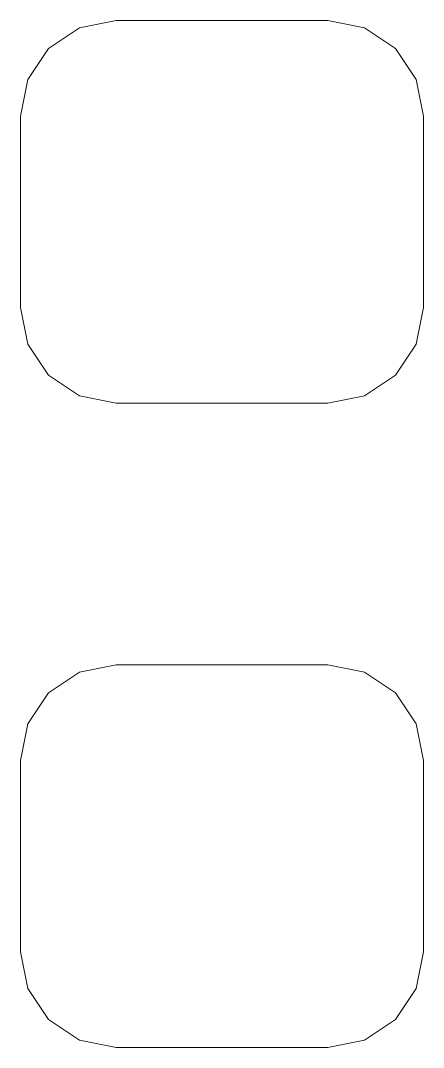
# Model space of a CAD drawing. Header units: millimetres. Extents: x -50 to 46, y -112 to 132.
# Drawn here: x -32.977 to -31.977, y 26.339 to 28.889 of the extents above; entities that cross this region are included whole.
import ezdxf

# ---------------------------------------------------------------- set-up
doc = ezdxf.new("R2010")
doc.units = ezdxf.units.MM
doc.header["$MEASUREMENT"] = 0
doc.layers.add('Layer 1', color=7, linetype='Continuous')

msp = doc.modelspace()

# ---------------------------------------------------------------- linework, layer by layer
at = {"layer": 'Layer 1', "lineweight": 9}
for points in [[(-32.7399, 27.9387), (-32.7399, 27.9387), (-32.8308, 27.9568), (-32.8308, 27.9568), (-32.8308, 27.9568), (-32.8308, 27.9568), (-32.9078, 28.0083), (-32.9078, 28.0083), (-32.9078, 28.0083), (-32.9078, 28.0083), (-32.9593, 28.0853), (-32.9593, 28.0853), (-32.9593, 28.0853), (-32.9593, 28.0853), (-32.9774, 28.1762), (-32.9774, 28.1762), (-32.9774, 28.1762), (-32.9774, 28.1762), (-32.9774, 28.6512), (-32.9774, 28.6512), (-32.9774, 28.6512), (-32.9774, 28.6512), (-32.9593, 28.7421), (-32.9593, 28.7421), (-32.9593, 28.7421), (-32.9593, 28.7421), (-32.9078, 28.8191), (-32.9078, 28.8191), (-32.9078, 28.8191), (-32.9078, 28.8191), (-32.8308, 28.8706), (-32.8308, 28.8706), (-32.8308, 28.8706), (-32.8308, 28.8706), (-32.7399, 28.8887), (-32.7399, 28.8887), (-32.7399, 28.8887), (-32.7399, 28.8887), (-32.2149, 28.8887), (-32.2149, 28.8887), (-32.2149, 28.8887), (-32.2149, 28.8887), (-32.124, 28.8706), (-32.124, 28.8706), (-32.124, 28.8706), (-32.124, 28.8706), (-32.047, 28.8191), (-32.047, 28.8191), (-32.047, 28.8191), (-32.047, 28.8191), (-31.9955, 28.7421), (-31.9955, 28.7421), (-31.9955, 28.7421), (-31.9955, 28.7421), (-31.9774, 28.6512), (-31.9774, 28.6512), (-31.9774, 28.6512), (-31.9774, 28.6512), (-31.9774, 28.1762), (-31.9774, 28.1762), (-31.9774, 28.1762), (-31.9774, 28.1762), (-31.9955, 28.0853), (-31.9955, 28.0853), (-31.9955, 28.0853), (-31.9955, 28.0853), (-32.047, 28.0083), (-32.047, 28.0083), (-32.047, 28.0083), (-32.047, 28.0083), (-32.124, 27.9568), (-32.124, 27.9568), (-32.124, 27.9568), (-32.124, 27.9568), (-32.2149, 27.9387), (-32.2149, 27.9387), (-32.2149, 27.9387), (-32.2149, 27.9387), (-32.7399, 27.9387), (-32.7399, 27.9387)], [(-32.7399, 26.3387), (-32.7399, 26.3387), (-32.8308, 26.3568), (-32.8308, 26.3568), (-32.8308, 26.3568), (-32.8308, 26.3568), (-32.9078, 26.4083), (-32.9078, 26.4083), (-32.9078, 26.4083), (-32.9078, 26.4083), (-32.9593, 26.4853), (-32.9593, 26.4853), (-32.9593, 26.4853), (-32.9593, 26.4853), (-32.9774, 26.5762), (-32.9774, 26.5762), (-32.9774, 26.5762), (-32.9774, 26.5762), (-32.9774, 27.0512), (-32.9774, 27.0512), (-32.9774, 27.0512), (-32.9774, 27.0512), (-32.9593, 27.1421), (-32.9593, 27.1421), (-32.9593, 27.1421), (-32.9593, 27.1421), (-32.9078, 27.2191), (-32.9078, 27.2191), (-32.9078, 27.2191), (-32.9078, 27.2191), (-32.8308, 27.2706), (-32.8308, 27.2706), (-32.8308, 27.2706), (-32.8308, 27.2706), (-32.7399, 27.2887), (-32.7399, 27.2887), (-32.7399, 27.2887), (-32.7399, 27.2887), (-32.2149, 27.2887), (-32.2149, 27.2887), (-32.2149, 27.2887), (-32.2149, 27.2887), (-32.124, 27.2706), (-32.124, 27.2706), (-32.124, 27.2706), (-32.124, 27.2706), (-32.047, 27.2191), (-32.047, 27.2191), (-32.047, 27.2191), (-32.047, 27.2191), (-31.9955, 27.1421), (-31.9955, 27.1421), (-31.9955, 27.1421), (-31.9955, 27.1421), (-31.9774, 27.0512), (-31.9774, 27.0512), (-31.9774, 27.0512), (-31.9774, 27.0512), (-31.9774, 26.5762), (-31.9774, 26.5762), (-31.9774, 26.5762), (-31.9774, 26.5762), (-31.9955, 26.4853), (-31.9955, 26.4853), (-31.9955, 26.4853), (-31.9955, 26.4853), (-32.047, 26.4083), (-32.047, 26.4083), (-32.047, 26.4083), (-32.047, 26.4083), (-32.124, 26.3568), (-32.124, 26.3568), (-32.124, 26.3568), (-32.124, 26.3568), (-32.2149, 26.3387), (-32.2149, 26.3387), (-32.2149, 26.3387), (-32.2149, 26.3387), (-32.7399, 26.3387), (-32.7399, 26.3387)]]:
    msp.add_open_spline(points, degree=3, knots=[0, 0, 0, 0, 0.047619, 0.047619, 0.047619, 0.047619, 0.095238, 0.095238, 0.095238, 0.095238, 0.142857, 0.142857, 0.142857, 0.142857, 0.190476, 0.190476, 0.190476, 0.190476, 0.238095, 0.238095, 0.238095, 0.238095, 0.285714, 0.285714, 0.285714, 0.285714, 0.333333, 0.333333, 0.333333, 0.333333, 0.380952, 0.380952, 0.380952, 0.380952, 0.428571, 0.428571, 0.428571, 0.428571, 0.47619, 0.47619, 0.47619, 0.47619, 0.52381, 0.52381, 0.52381, 0.52381, 0.571429, 0.571429, 0.571429, 0.571429, 0.619048, 0.619048, 0.619048, 0.619048, 0.666667, 0.666667, 0.666667, 0.666667, 0.714286, 0.714286, 0.714286, 0.714286, 0.761905, 0.761905, 0.761905, 0.761905, 0.809524, 0.809524, 0.809524, 0.809524, 0.857143, 0.857143, 0.857143, 0.857143, 0.904762, 0.904762, 0.904762, 0.904762, 1, 1, 1, 1], dxfattribs=at)

doc.saveas('drawing.dxf')
